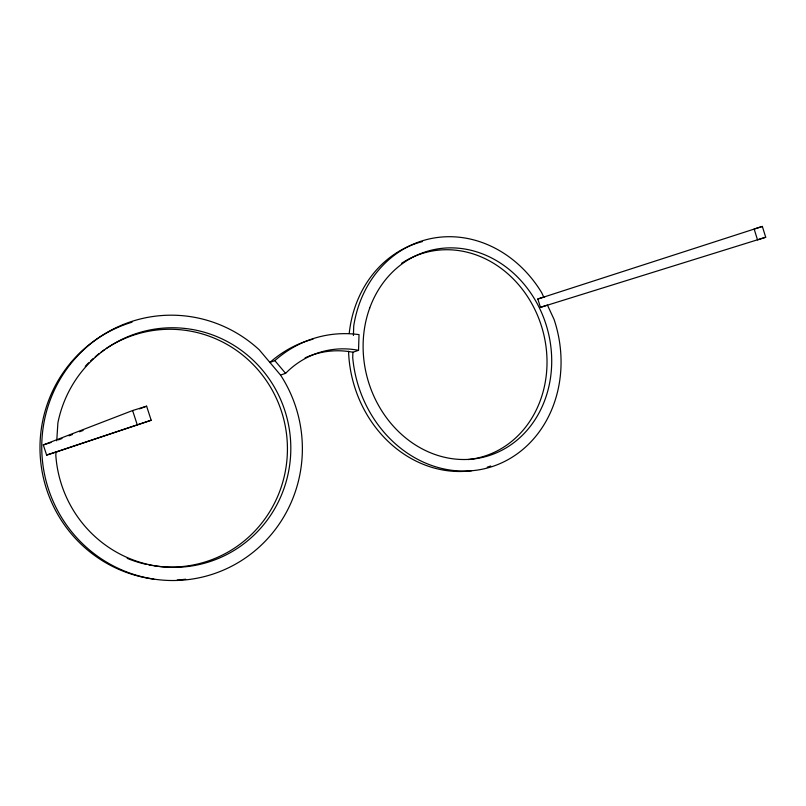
<?xml version="1.0" encoding="UTF-8"?>
<svg xmlns="http://www.w3.org/2000/svg" width="806" height="806" viewBox="0 0 806 806"><rect width="100%" height="100%" fill="white"/><g stroke="black" fill="none" stroke-linecap="round" stroke-linejoin="round"><path stroke-width="1.21" d="M313.01 339.155A120.95 111.339 82.9 0 0 269.919 362.468L274.846 360.625A122.24 112.286 82.7 0 1 359.023 334.621L358.539 350.338L352.897 352.242L352.726 357.622A118.19 103.309 74.5 0 0 480.9 469.485A118.19 103.309 74.5 0 0 554.075 319.438L547.435 305.101L540.453 307.348L537.814 299.006L762.345 226.436L765.7 237.246L757.519 239.896L754.144 229.035L762.345 226.436M353.421 335.477L353.723 325.956A118.19 103.309 74.5 0 1 433.447 238.102A118.19 103.309 74.5 0 1 541.692 292.679L543.748 297.122M56.017 452.095L55.816 455.289A119.862 117.585 80.3 0 0 229.952 552.845A119.862 117.585 80.3 0 0 242.898 351.527A119.862 117.585 80.3 0 0 57.901 422.807L56.742 440.822M57.035 451.763L46.627 455.078L43.302 444.922L132.607 410.536L146.611 406.184L151.175 420.248L55.08 452.408M58.425 439.854L61.961 438.504M69.014 435.814L72.54 434.464M79.593 431.774L83.119 430.424M139.559 408.874L146.611 406.184M280.548 375.062L259.23 349.804A132.738 130.24 80.3 0 0 47.292 408.763A132.738 130.24 80.3 0 0 191.163 579.212A132.738 130.24 80.3 0 0 280.548 375.062L285.586 373.349A93.415 85.889 81.1 0 1 358.539 350.338M46.627 455.078L151.175 420.248M537.814 299.006L544.816 296.779M43.302 444.922L51.03 442.494M540.453 307.348L765.7 237.246M274.846 360.625L285.586 373.349M132.607 410.536L137.201 424.681M185.672 579.222A131.751 129.403 80.6 0 1 177.199 579.967M153.835 579.111A131.751 129.403 80.6 0 1 40.461 459.047A131.751 129.403 80.6 0 1 132.033 322.188M106.211 348.514A118.966 116.83 80.5 0 1 284.629 422.989A118.966 116.83 80.5 0 1 153.775 565.762M152.556 565.57A118.966 116.83 80.5 0 1 148.888 564.905M146.44 564.391A118.966 116.83 80.5 0 1 127.217 558.357M85.255 366.357A118.966 116.83 80.5 0 1 88.741 362.75M90.544 361.007A118.966 116.83 80.5 0 1 93.335 358.448M95.229 356.796A118.966 116.83 80.5 0 1 99.128 353.612M101.123 352.091A118.966 116.83 80.5 0 1 104.165 349.905M401.529 263.34A106.019 92.821 74.5 0 1 540.625 323.528A106.019 92.821 74.5 0 1 468.095 459.571M471.651 470.694A117.404 102.805 74.5 0 1 348.565 351.245M349.21 333.533A117.404 102.805 74.5 0 1 422.415 241.558M490.703 465.989A117.404 102.805 74.5 0 1 487.237 467.178M305.111 357.834A92.428 85.174 81.2 0 1 352.897 352.242M369.712 308.053A106.724 93.274 74.5 0 0 471.248 459.198A106.724 93.274 74.5 0 0 531.275 293.817A106.724 93.274 74.5 0 0 369.712 308.053"/></g></svg>
